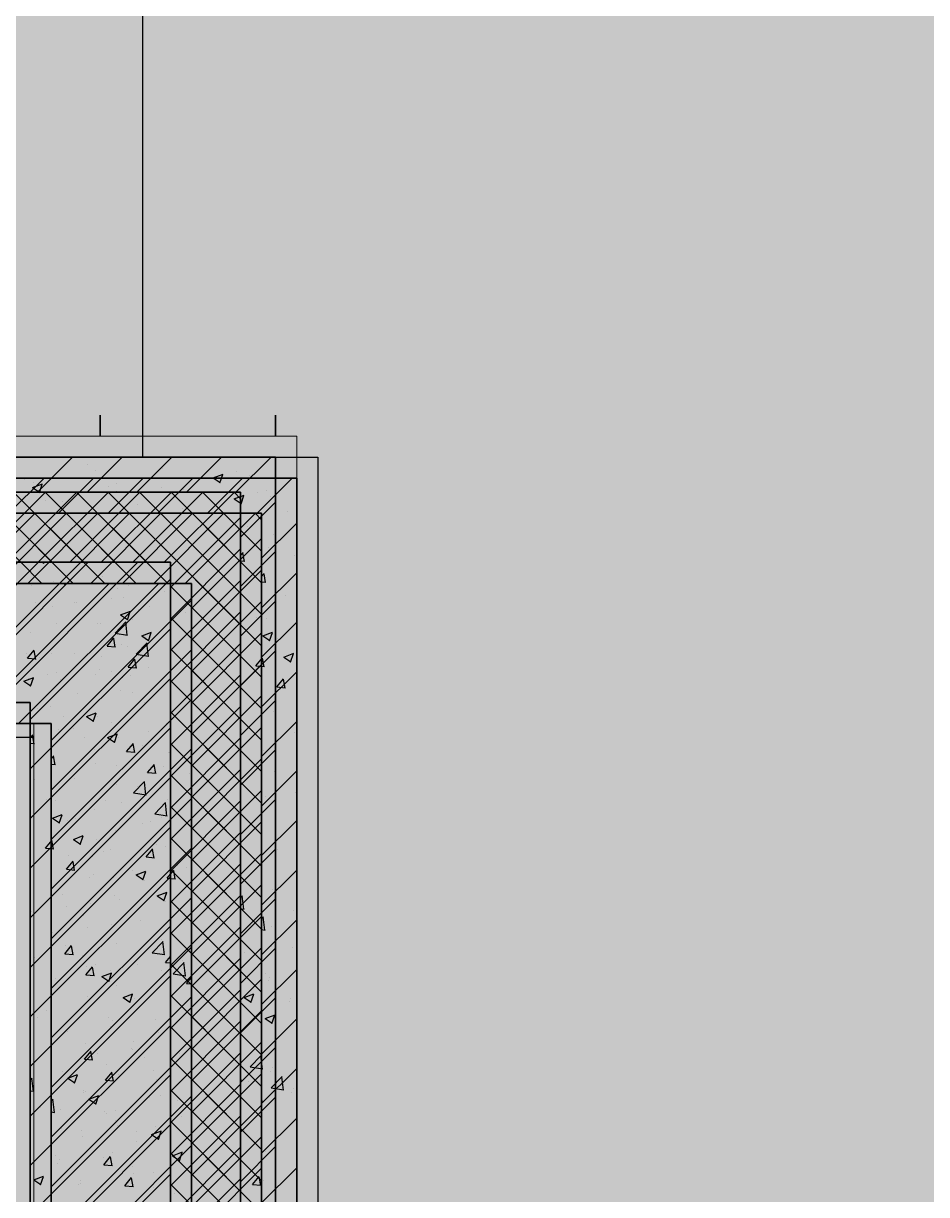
# Model space of a CAD drawing. Header units: inches. Extents: x 143994 to 247866, y 243815 to 272761.
# Drawn here: x 164816 to 166104, y 263074 to 264745 of the extents above; entities that cross this region are included whole.
import ezdxf

# ---------------------------------------------------------------- set-up
doc = ezdxf.new("R2010")
doc.units = ezdxf.units.IN
doc.header["$LTSCALE"] = 1000
doc.header["$MEASUREMENT"] = 0
doc.layers.get('DEFPOINTS').update_dxf_attribs({"color": 62})
for name, color, linetype in [('0-建筑1F', 127, 'Continuous'), ('0-建筑2F', 127, 'Continuous'), ('A-S-face(建筑粉刷线)', 136, 'Continuous'), ('A-Wall-Patn', 255, 'Continuous'), ('PUB_HATCH', 8, 'Continuous')]:
    doc.layers.add(name, color=color, linetype=linetype)
for name, color, linetype, lineweight in [('A-Flr-Door', 8, 'Continuous', 9), ('A-M-Stone', 11, 'Continuous', 15), ('A-Wall', 254, 'Continuous', 35), ('W-保温层', 8, 'Continuous', 13)]:
    doc.layers.add(name, color=color, linetype=linetype, lineweight=lineweight)

# ---------------------------------------------------------------- blocks, each defined once
blk = doc.blocks.new('144')
at = {"layer": 'A-Flr-Door', "color": 127}
blk.add_line((646136.9, -376975.5), (646136.9, -376915.5), dxfattribs=at)
at = {"layer": 'A-M-Stone', "color": 127}
for p, q in [((646166.9, -376030.3), (645386.9, -376030.3)), ((646166.9, -381870.3), (646166.9, -376030.3))]:
    blk.add_line(p, q, dxfattribs=at)
at = {"layer": 'A-Wall', "color": 127}
for p, q in [((645886.9, -376000.3), (645886.9, -376030.3)), ((646136.9, -376000.3), (646136.9, -376030.3)), ((646136.9, -376060.3), (645386.9, -376060.3)), ((646136.9, -381900.3), (646136.9, -376060.3)), ((645386.9, -376110.3), (646086.9, -376110.3)), ((646086.9, -376110.3), (646086.9, -381950.3)), ((645986.9, -376210.3), (645386.9, -376210.3)), ((645986.9, -382050.3), (645986.9, -376210.3)), ((645386.9, -376410.3), (645786.9, -376410.3)), ((645786.9, -376410.3), (645786.9, -382210.3))]:
    blk.add_line(p, q, dxfattribs=at)
at = {"layer": 'PUB_HATCH', "color": 127, "linetype": 'Continuous'}
for p, q in [((645797.4, -376110.3), (645847.4, -376060.3)), ((645868.1, -376110.3), (645918.1, -376060.3)), ((645938.8, -376110.3), (645988.8, -376060.3)), ((645984.1, -376064), (645984.1, -376064)), ((646009.6, -376110.3), (646059.6, -376060.3)), ((646080.3, -376110.3), (646130.3, -376060.3)), ((645868.2, -376071.5), (645868.2, -376071.5)), ((645880.2, -376078.9), (645880.2, -376078.9)), ((645974.9, -376076), (645974.9, -376076)), ((646081.7, -376080.5), (646081.7, -376080.5)), ((645779.2, -376091.8), (645779.2, -376091.8)), ((645803.6, -376093.8), (645803.6, -376093.8)), ((645910.3, -376098.3), (645910.3, -376098.3)), ((646047.9, -376089.8), (646061.9, -376084.4)), ((646047.9, -376089.8), (646057.8, -376096.5)), ((646057.5, -376097), (646061.6, -376084.9)), ((646099.9, -376086.7), (646099.9, -376086.7)), ((645973.6, -376103.4), (645973.6, -376103.4)), ((646017.1, -376102.9), (646017.1, -376102.9)), ((646123.8, -376107.4), (646123.8, -376107.4)), ((646086.9, -376174.3), (646136.9, -376124.3)), ((646097.3, -376159), (646097.3, -376159)), ((646134, -376170.3), (646134, -376170.3)), ((646086.9, -376245), (646136.9, -376195)), ((646086.9, -376200.4), (646090.5, -376196.1)), ((646092.6, -376209.1), (646090.3, -376196.6)), ((645598.8, -376410.3), (645798.8, -376210.3)), ((645669.6, -376410.3), (645869.6, -376210.3)), ((645740.3, -376410.3), (645940.3, -376210.3)), ((645804.7, -376210.3), (645806.5, -376211.5)), ((645806.2, -376212), (645806.7, -376210.3)), ((646086.9, -376208.1), (646092.9, -376208.6)), ((645890.2, -376230.5), (645890.2, -376230.5)), ((646120.5, -376227.9), (646120.5, -376227.9)), ((645786.9, -376434.3), (645986.9, -376234.3)), ((645789.2, -376243.3), (645789.2, -376243.3)), ((645820.6, -376238.3), (645820.6, -376238.3)), ((645910.9, -376247.1), (645910.9, -376247.1)), ((645927.4, -376242.8), (645927.4, -376242.8)), ((645902.6, -376261.3), (645902.6, -376261.3)), ((645978.3, -376251.3), (645978.3, -376251.3)), ((646093.7, -376260.4), (646093.7, -376260.4)), ((645794.3, -376267.1), (645794.3, -376267.1)), ((645852.5, -376267.9), (645852.5, -376267.9)), ((645915.9, -376285.3), (645929.9, -376279.9)), ((645925.6, -376292.5), (645929.6, -376280.4)), ((646086.9, -376315.8), (646136.9, -376265.8)), ((645887.8, -376297.1), (645887.8, -376297.1)), ((645907.9, -376311.2), (645923.5, -376295)), ((645915.9, -376285.3), (645925.8, -376292)), ((645925.4, -376314.4), (645923.2, -376295.4)), ((646109.7, -376288.9), (646109.7, -376288.9)), ((645786.8, -376309.9), (645786.8, -376309.9)), ((645786.9, -376505), (645986.9, -376305)), ((645907.9, -376311.2), (645925.7, -376314)), ((646118.6, -376315.3), (646132.6, -376310)), ((646118.6, -376315.3), (646128.5, -376322)), ((646128.2, -376322.5), (646132.3, -376310.5)), ((645896.6, -376329.7), (645906.2, -376318.2)), ((645896.6, -376329.7), (645908.6, -376330.7)), ((645908.3, -376331.2), (645906, -376318.7)), ((645925.7, -376330.2), (645925.7, -376330.2)), ((645781.7, -376340.5), (645781.7, -376340.5)), ((645799.9, -376346.7), (645799.9, -376346.7)), ((645850, -376340.2), (645850, -376340.2)), ((645888.4, -376345), (645888.4, -376345)), ((646086.9, -376386.5), (646136.9, -376336.5)), ((646108.7, -376358), (646118.3, -376346.5)), ((646120.3, -376359.5), (646118, -376347)), ((645885.4, -376363.6), (645885.4, -376363.6)), ((646108.7, -376358), (646120.6, -376359)), ((645784.4, -376376.4), (645784.4, -376376.4)), ((645786.9, -376575.8), (645986.9, -376375.8)), ((645823.8, -376367.4), (645823.8, -376367.4)), ((645902.7, -376366.4), (645902.7, -376366.4)), ((645930.6, -376371.9), (645930.6, -376371.9)), ((645786, -376386.4), (645786, -376386.4)), ((645873.1, -376409.1), (645873.1, -376409.1)), ((645950.6, -376410.3), (645950.6, -376410.3)), ((645986.8, -376415.2), (645986.8, -376415.2)), ((646086.9, -376457.2), (646136.9, -376407.2)), ((645797.3, -376419), (645797.3, -376419)), ((645834, -376430.3), (645834, -376430.3)), ((645867.2, -376430.3), (645881.2, -376424.9)), ((645867.2, -376430.3), (645877.2, -376437)), ((645876.9, -376437.5), (645880.9, -376425.4)), ((645882.9, -376430.2), (645882.9, -376430.2)), ((646133.4, -376423.6), (646133.4, -376423.6)), ((645786.9, -376646.5), (645986.9, -376446.5)), ((645848.7, -376446.7), (645848.7, -376446.7)), ((646088.9, -376448), (646088.9, -376448)), ((645786.9, -376460.4), (645790.5, -376456.1)), ((645792.6, -376469.1), (645790.3, -376456.6)), ((645955.4, -376451.2), (645955.4, -376451.2)), ((645786.9, -376468.1), (645792.9, -376468.6)), ((645924.4, -376480.1), (645934, -376468.6)), ((645924.4, -376480.1), (645936.3, -376481.1)), ((645936, -376481.7), (645933.7, -376469.1)), ((645946.8, -376471.3), (645946.8, -376471.3)), ((645984.4, -376481.8), (645984.4, -376481.8)), ((646086.9, -376527.9), (646136.9, -376477.9)), ((645820.5, -376487.9), (645820.5, -376487.9)), ((645880.5, -376496.8), (645880.5, -376496.8)), ((645910.3, -376500.3), (645910.3, -376500.3)), ((645986.6, -376510.8), (645986.9, -376510.7)), ((645986.6, -376510.8), (645986.9, -376511)), ((646093.1, -376513.6), (646093.1, -376513.6)), ((646136.4, -376508.4), (646136.9, -376507.8)), ((646136.4, -376508.4), (646136.9, -376508.5)), ((645786.9, -376717.2), (645986.9, -376517.2)), ((645793.7, -376520.4), (645793.7, -376520.4)), ((645934.4, -376539.2), (645950, -376522.9)), ((645951.9, -376542.3), (645949.7, -376523.3)), ((645809.7, -376548.9), (645809.7, -376548.9)), ((645934.4, -376539.2), (645952.2, -376541.9)), ((645944.2, -376543.6), (645944.2, -376543.6)), ((645982, -376548.4), (645982, -376548.4)), ((646086.9, -376598.6), (646136.9, -376548.6)), ((645878.1, -376563.4), (645878.1, -376563.4)), ((645894.2, -376550.2), (645894.2, -376550.2)), ((645916.5, -376553.4), (645916.5, -376553.4)), ((645818.6, -376575.3), (645832.6, -376570)), ((645818.6, -376575.3), (645828.5, -376582)), ((645828.2, -376582.5), (645832.3, -376570.5)), ((645851.9, -376575.7), (645851.9, -376575.7)), ((645958.6, -376580.3), (645958.6, -376580.3)), ((645786.9, -376787.9), (645986.9, -376587.9)), ((646097.9, -376598.9), (646097.9, -376598.9)), ((646109.5, -376589.2), (646109.5, -376589.2)), ((645808.7, -376618), (645818.3, -376606.5)), ((645820.3, -376619.5), (645818, -376607)), ((645967.4, -376612.5), (645967.4, -376612.5)), ((645979.5, -376615), (645979.5, -376615)), ((645808.7, -376618), (645820.6, -376619)), ((645841.6, -376629.1), (645841.6, -376629.1)), ((645875.6, -376630), (645875.6, -376630)), ((645891.6, -376622.5), (645891.6, -376622.5)), ((645902.1, -376619.7), (645902.1, -376619.7)), ((645952.1, -376630.5), (645961.7, -376619.1)), ((645952.1, -376630.5), (645964.1, -376631.6)), ((645963.8, -376632.1), (645961.5, -376619.6)), ((646086.9, -376669.3), (646136.9, -376619.3)), ((645786.9, -376858.6), (645986.9, -376658.6)), ((645876.7, -376655), (645876.7, -376655)), ((645938, -376655.9), (645952, -376650.5)), ((645938, -376655.9), (645947.9, -376662.6)), ((645947.6, -376663.1), (645951.7, -376651)), ((645950, -376663.6), (645950, -376663.6)), ((645983.4, -376659.6), (645983.4, -376659.6)), ((645977.1, -376681.5), (645977.1, -376681.5)), ((646132.8, -376676.9), (646132.8, -376676.9)), ((645833.4, -376683.6), (645833.4, -376683.6)), ((645873.2, -376696.5), (645873.2, -376696.5)), ((645914.8, -376691.4), (645914.8, -376691.4)), ((646086.9, -376688.5), (646089.6, -376685.7)), ((646086.9, -376740), (646136.9, -376690)), ((646091.5, -376705), (646089.3, -376686)), ((645788.9, -376708), (645788.9, -376708)), ((645839, -376701.4), (645839, -376701.4)), ((646086.9, -376703.9), (646091.8, -376704.7)), ((645786.9, -376929.3), (645986.9, -376729.3)), ((646101.2, -376728), (646101.2, -376728)), ((646130.6, -376730.3), (646130.6, -376730.3)), ((645974.7, -376748.1), (645974.7, -376748.1)), ((645836.4, -376768.4), (645846, -376756.9)), ((645837.7, -376757.2), (645837.7, -376757.2)), ((645848.1, -376770), (645845.8, -376757.4)), ((645870.8, -376763.1), (645870.8, -376763.1)), ((645909.8, -376753.6), (645909.8, -376753.6)), ((645944.5, -376761.8), (645944.5, -376761.8)), ((645961, -376767.1), (645976.5, -376750.8)), ((645978.4, -376770.2), (645976.2, -376751.2)), ((646086.9, -376810.7), (646136.9, -376760.7)), ((645793.1, -376773.6), (645793.1, -376773.6)), ((645836.4, -376768.4), (645848.4, -376769.5)), ((645862.1, -376770.3), (645862.1, -376770.3)), ((645961, -376767.1), (645978.7, -376769.8)), ((645979.9, -376781), (645986.9, -376772.6)), ((645979.9, -376781), (645986.9, -376781.6)), ((646092.5, -376766.9), (646092.5, -376766.9)), ((645879.9, -376784.1), (645879.9, -376784.1)), ((645889.3, -376800.9), (645903.3, -376795.5)), ((645898.9, -376808.1), (645903, -376796)), ((645986.7, -376788.6), (645986.7, -376788.6)), ((645786.9, -377000), (645986.9, -376800)), ((645889.3, -376800.9), (645899.2, -376807.6)), ((645972.2, -376814.7), (645972.2, -376814.7)), ((646126, -376807.3), (646126, -376807.3)), ((646128.1, -376802.6), (646128.1, -376802.6)), ((645868.4, -376829.7), (645868.4, -376829.7)), ((645935.8, -376832.5), (645935.8, -376832.5)), ((645985.9, -376825.9), (645985.9, -376825.9)), ((646086.9, -376881.4), (646136.9, -376831.4)), ((646092, -376830.9), (646106, -376825.6)), ((646092, -376830.9), (646101.9, -376837.7)), ((646101.6, -376838.2), (646105.7, -376826.1)), ((645809.5, -376849.2), (645809.5, -376849.2)), ((645797.9, -376858.9), (645797.9, -376858.9)), ((645904.7, -376863.4), (645904.7, -376863.4)), ((645786.9, -377070.7), (645986.9, -376870.7)), ((645901.5, -376872.9), (645901.5, -376872.9)), ((645969.8, -376881.3), (645969.8, -376881.3)), ((645865.9, -376896.3), (645865.9, -376896.3)), ((645864.2, -376918.9), (645873.8, -376907.4)), ((645875.8, -376920.4), (645873.5, -376907.9)), ((645883.2, -376911.4), (645883.2, -376911.4)), ((645933.3, -376904.8), (645933.3, -376904.8)), ((646086.9, -376952.2), (646136.9, -376902.2)), ((646087, -376909.5), (646087, -376909.5)), ((646100.5, -376929.8), (646116.1, -376913.6)), ((646118, -376933), (646115.8, -376914)), ((645864.2, -376918.9), (645876.1, -376919.9)), ((645949.4, -376916.8), (645949.4, -376916.8)), ((646100.5, -376929.8), (646118.3, -376932.6)), ((646132.2, -376930.1), (646132.2, -376930.1)), ((645786.9, -377141.4), (645986.9, -376941.4)), ((645786.9, -376948.5), (645789.6, -376945.7)), ((645791.5, -376965), (645789.3, -376946)), ((645832.8, -376936.9), (645832.8, -376936.9)), ((645840.6, -376945.9), (645854.6, -376940.5)), ((645840.6, -376945.9), (645850.6, -376952.6)), ((645850.3, -376953.1), (645854.3, -376941)), ((645967.4, -376947.9), (645967.4, -376947.9)), ((646087.9, -376948.7), (646086.9, -376943.6)), ((646086.9, -376948.1), (646088.2, -376948.2)), ((646129.2, -376936.3), (646129.2, -376936.3)), ((645786.9, -376963.9), (645791.8, -376964.7)), ((645863.5, -376962.9), (645863.5, -376962.9)), ((645865.8, -376965.6), (645865.8, -376965.6)), ((646098.6, -376950.4), (646098.6, -376950.4)), ((645956.4, -376973.7), (645956.4, -376973.7)), ((645972.5, -376970.1), (645972.5, -376970.1)), ((646086.9, -377022.9), (646136.9, -376972.9)), ((645801.2, -376988), (645801.2, -376988)), ((645830.6, -376990.3), (645830.6, -376990.3)), ((645880.7, -376983.7), (645880.7, -376983.7)), ((645907.9, -376992.5), (645907.9, -376992.5)), ((645786.9, -377212.2), (645986.9, -377012.2)), ((645909.2, -377006.8), (645909.2, -377006.8)), ((645964.9, -377014.4), (645964.9, -377014.4)), ((645792.5, -377026.9), (645792.5, -377026.9)), ((645861.1, -377029.4), (645861.1, -377029.4)), ((645960, -377026.4), (645974, -377021.1)), ((645960, -377026.4), (645970, -377033.1)), ((645969.7, -377033.6), (645973.7, -377021.6)), ((646091.9, -377020.1), (646091.9, -377020.1)), ((646086.9, -377093.6), (646136.9, -377043.6)), ((645828.1, -377062.6), (645828.1, -377062.6)), ((645891.9, -377069.3), (645901.5, -377057.8)), ((645903.6, -377070.9), (645901.3, -377058.3)), ((645903.8, -377052.6), (645903.8, -377052.6)), ((645786.9, -377282.9), (645986.9, -377082.9)), ((645826, -377067.3), (645826, -377067.3)), ((645891.9, -377069.3), (645903.9, -377070.4)), ((645932.7, -377071.8), (645932.7, -377071.8)), ((645962.5, -377081), (645962.5, -377081)), ((645792, -377090.9), (645806, -377085.6)), ((645792, -377090.9), (645801.9, -377097.7)), ((645801.6, -377098.2), (645805.7, -377086.1)), ((645858.6, -377096), (645858.6, -377096)), ((646103.9, -377097.6), (646113.6, -377086.1)), ((646103.9, -377097.6), (646115.9, -377098.7)), ((646115.6, -377099.2), (646113.3, -377086.6)), ((646119.7, -377091.5), (646119.7, -377091.5))]:
    blk.add_line(p, q, dxfattribs=at)
at = {"layer": 'W-保温层', "color": 127, "linetype": 'Continuous'}
for p, q in [((645708.7, -376210.3), (645808.7, -376110.3)), ((645818.4, -376210.3), (645718.4, -376110.3)), ((645753.6, -376210.3), (645853.6, -376110.3)), ((645863.3, -376210.3), (645763.3, -376110.3)), ((645798.5, -376210.3), (645898.5, -376110.3)), ((645908.2, -376210.3), (645808.2, -376110.3)), ((645843.4, -376210.3), (645943.4, -376110.3)), ((645953.1, -376210.3), (645853.1, -376110.3)), ((645888.3, -376210.3), (645988.3, -376110.3)), ((646086.9, -376299.2), (645898, -376110.3)), ((645933.2, -376210.3), (646033.2, -376110.3)), ((646086.9, -376254.3), (645942.9, -376110.3)), ((645978.1, -376210.3), (646078.1, -376110.3)), ((646086.9, -376209.4), (645987.8, -376110.3)), ((646086.9, -376164.5), (646032.7, -376110.3)), ((646086.9, -376119.6), (646077.6, -376110.3)), ((645986.9, -376246.4), (646086.9, -376146.4)), ((645986.9, -376291.3), (646086.9, -376191.3)), ((645986.9, -376336.2), (646086.9, -376236.2)), ((646086.9, -376344.1), (645986.9, -376244.1)), ((645986.9, -376381.1), (646086.9, -376281.1)), ((646086.9, -376389), (645986.9, -376289)), ((645986.9, -376426), (646086.9, -376326)), ((646086.9, -376433.9), (645986.9, -376333.9)), ((645986.9, -376470.9), (646086.9, -376370.9)), ((646086.9, -376478.8), (645986.9, -376378.8)), ((645986.9, -376515.8), (646086.9, -376415.8)), ((646086.9, -376523.7), (645986.9, -376423.7)), ((645986.9, -376560.7), (646086.9, -376460.7)), ((646086.9, -376568.6), (645986.9, -376468.6)), ((645986.9, -376605.6), (646086.9, -376505.6)), ((646086.9, -376613.5), (645986.9, -376513.5)), ((645986.9, -376650.5), (646086.9, -376550.5)), ((646086.9, -376658.4), (645986.9, -376558.4)), ((645986.9, -376695.4), (646086.9, -376595.4)), ((646086.9, -376703.3), (645986.9, -376603.3)), ((645986.9, -376740.3), (646086.9, -376640.3)), ((646086.9, -376748.2), (645986.9, -376648.2)), ((645986.9, -376785.2), (646086.9, -376685.2)), ((646086.9, -376793.1), (645986.9, -376693.1)), ((645986.9, -376830.1), (646086.9, -376730.1)), ((646086.9, -376838), (645986.9, -376738)), ((645986.9, -376875), (646086.9, -376775)), ((646086.9, -376882.9), (645986.9, -376782.9)), ((645986.9, -376919.9), (646086.9, -376819.9)), ((646086.9, -376927.8), (645986.9, -376827.8)), ((645986.9, -376964.8), (646086.9, -376864.8)), ((646086.9, -376972.7), (645986.9, -376872.7)), ((645986.9, -377009.7), (646086.9, -376909.7)), ((646086.9, -377017.6), (645986.9, -376917.6)), ((645986.9, -377054.6), (646086.9, -376954.6)), ((646086.9, -377062.5), (645986.9, -376962.5)), ((645986.9, -377099.5), (646086.9, -376999.5)), ((646086.9, -377107.4), (645986.9, -377007.4)), ((645986.9, -377144.4), (646086.9, -377044.4)), ((646086.9, -377152.3), (645986.9, -377052.3)), ((645986.9, -377189.3), (646086.9, -377089.3)), ((646086.9, -377197.2), (645986.9, -377097.2))]:
    blk.add_line(p, q, dxfattribs=at)
blk = doc.blocks.new('1442323')
at = {"layer": 'A-M-Stone', "color": 127}
for p, q in [((688216.9, -376119.3), (687436.9, -376119.3)), ((688216.9, -383909.3), (688216.9, -376119.3))]:
    blk.add_line(p, q, dxfattribs=at)
at = {"layer": 'A-S-face(建筑粉刷线)', "color": 127}
blk.add_line((687811.9, -376519.3), (687436.9, -376519.3), dxfattribs=at)
at = {"layer": 'A-Wall', "color": 127}
for p, q in [((688186.9, -376149.3), (687436.9, -376149.3)), ((688186.9, -383939.3), (688186.9, -376149.3)), ((687436.9, -376199.3), (688136.9, -376199.3)), ((688136.9, -376199.3), (688136.9, -383989.3)), ((688036.9, -376299.3), (687436.9, -376299.3)), ((688036.9, -384089.3), (688036.9, -376299.3)), ((687436.9, -376499.3), (687836.9, -376499.3)), ((687836.9, -376499.3), (687836.9, -384249.3))]:
    blk.add_line(p, q, dxfattribs=at)
at = {"layer": 'PUB_HATCH', "color": 127, "linetype": 'Continuous'}
for p, q in [((687776.7, -376199.3), (687826.7, -376149.3)), ((687810.4, -376162.8), (687824.4, -376157.4)), ((687810.4, -376162.8), (687820.4, -376169.5)), ((687811.4, -376156), (687811.4, -376156)), ((687820.1, -376170), (687824.1, -376157.9)), ((687847.4, -376199.3), (687897.4, -376149.3)), ((687918.1, -376199.3), (687968.1, -376149.3)), ((687918.2, -376160.5), (687918.2, -376160.5)), ((687988.8, -376199.3), (688038.8, -376149.3)), ((688024.9, -376165), (688024.9, -376165)), ((688034.1, -376153), (688034.1, -376153)), ((688059.6, -376199.3), (688109.6, -376149.3)), ((688130.3, -376199.3), (688180.3, -376149.3)), ((687829.2, -376180.8), (687829.2, -376180.8)), ((687930.2, -376168), (687930.2, -376168)), ((688097.9, -376178.8), (688111.9, -376173.4)), ((688097.9, -376178.8), (688107.8, -376185.5)), ((688107.5, -376186), (688111.6, -376173.9)), ((688131.7, -376169.5), (688131.7, -376169.5)), ((688149.9, -376175.8), (688149.9, -376175.8)), ((687853.6, -376182.9), (687853.6, -376182.9)), ((687960.3, -376187.4), (687960.3, -376187.4)), ((688023.6, -376192.4), (688023.6, -376192.4)), ((688067.1, -376191.9), (688067.1, -376191.9)), ((688173.8, -376196.4), (688173.8, -376196.4)), ((688136.9, -376263.4), (688186.9, -376213.4)), ((688147.3, -376248.1), (688147.3, -376248.1)), ((688184, -376259.4), (688184, -376259.4)), ((688136.9, -376334.1), (688186.9, -376284.1)), ((688136.9, -376289.4), (688140.5, -376285.1)), ((688136.9, -376297.1), (688142.9, -376297.6)), ((688142.6, -376298.1), (688140.3, -376285.6)), ((687648.8, -376499.3), (687848.8, -376299.3)), ((687719.6, -376499.3), (687919.6, -376299.3)), ((687790.3, -376499.3), (687990.3, -376299.3)), ((687854.7, -376299.3), (687856.5, -376300.5)), ((687856.2, -376301), (687856.7, -376299.3)), ((687836.9, -376523.4), (688036.9, -376323.4)), ((687870.6, -376327.3), (687870.6, -376327.3)), ((687940.2, -376319.5), (687940.2, -376319.5)), ((687977.4, -376331.8), (687977.4, -376331.8)), ((688170.5, -376317), (688170.5, -376317)), ((687839.2, -376332.3), (687839.2, -376332.3)), ((687960.9, -376336.1), (687960.9, -376336.1)), ((688028.3, -376340.3), (688028.3, -376340.3)), ((687844.3, -376356.1), (687844.3, -376356.1)), ((687902.5, -376356.9), (687902.5, -376356.9)), ((687952.6, -376350.3), (687952.6, -376350.3)), ((688136.9, -376404.8), (688186.9, -376354.8)), ((688143.7, -376349.4), (688143.7, -376349.4)), ((687965.9, -376374.3), (687979.9, -376368.9)), ((687965.9, -376374.3), (687975.8, -376381)), ((687975.6, -376381.5), (687979.6, -376369.4)), ((688159.7, -376377.9), (688159.7, -376377.9)), ((687803.1, -376406.1), (687812.8, -376394.7)), ((687814.8, -376407.7), (687812.5, -376395.2)), ((687836.8, -376398.9), (687836.8, -376398.9)), ((687836.9, -376594.1), (688036.9, -376394.1)), ((687937.8, -376386.1), (687937.8, -376386.1)), ((687957.9, -376400.3), (687973.5, -376384)), ((687975.4, -376403.4), (687973.2, -376384.4)), ((687803.1, -376406.1), (687815.1, -376407.2)), ((687946.6, -376418.7), (687956.2, -376407.2)), ((687958.3, -376420.2), (687956, -376407.7)), ((687957.9, -376400.3), (687975.7, -376403)), ((688168.6, -376404.4), (688182.6, -376399)), ((688168.6, -376404.4), (688178.5, -376411.1)), ((688178.2, -376411.6), (688182.3, -376399.5)), ((687831.7, -376429.5), (687831.7, -376429.5)), ((687900, -376429.2), (687900, -376429.2)), ((687946.6, -376418.7), (687958.6, -376419.7)), ((687975.7, -376419.2), (687975.7, -376419.2)), ((688136.9, -376475.5), (688186.9, -376425.5)), ((687797.9, -376438.8), (687811.9, -376433.4)), ((687797.9, -376438.8), (687807.8, -376445.5)), ((687807.5, -376446), (687811.6, -376433.9)), ((687849.9, -376435.8), (687849.9, -376435.8)), ((687938.4, -376434), (687938.4, -376434)), ((688158.7, -376447), (688168.3, -376435.5)), ((688158.7, -376447), (688170.6, -376448.1)), ((688170.3, -376448.6), (688168, -376436)), ((687834.4, -376465.5), (687834.4, -376465.5)), ((687836.9, -376664.8), (688036.9, -376464.8)), ((687873.8, -376456.4), (687873.8, -376456.4)), ((687935.4, -376452.7), (687935.4, -376452.7)), ((687952.7, -376455.4), (687952.7, -376455.4)), ((687980.6, -376460.9), (687980.6, -376460.9)), ((687836, -376475.5), (687836, -376475.5)), ((687923.1, -376498.1), (687923.1, -376498.1)), ((688136.9, -376546.2), (688186.9, -376496.2)), ((687847.3, -376508.1), (687847.3, -376508.1)), ((687917.2, -376519.3), (687931.2, -376514)), ((687926.9, -376526.5), (687930.9, -376514.5)), ((688000.6, -376499.3), (688000.6, -376499.3)), ((688036.8, -376504.3), (688036.8, -376504.3)), ((688183.4, -376512.6), (688183.4, -376512.6)), ((687884, -376519.4), (687884, -376519.4)), ((687917.2, -376519.3), (687927.2, -376526)), ((687932.9, -376519.3), (687932.9, -376519.3)), ((687836.9, -376735.5), (688036.9, -376535.5)), ((687836.9, -376549.4), (687840.5, -376545.1)), ((687842.6, -376558.1), (687840.3, -376545.6)), ((687898.7, -376535.7), (687898.7, -376535.7)), ((688005.4, -376540.2), (688005.4, -376540.2)), ((688138.9, -376537), (688138.9, -376537)), ((687836.9, -376557.1), (687842.9, -376557.6)), ((687974.4, -376569.1), (687984, -376557.6)), ((687986, -376570.7), (687983.7, -376558.1)), ((687996.8, -376560.3), (687996.8, -376560.3)), ((687870.5, -376577), (687870.5, -376577)), ((687974.4, -376569.1), (687986.3, -376570.2)), ((688034.4, -376570.8), (688034.4, -376570.8)), ((688136.9, -376616.9), (688186.9, -376566.9)), ((687930.5, -376585.8), (687930.5, -376585.8)), ((687960.3, -376589.4), (687960.3, -376589.4)), ((688186.4, -376597.5), (688186.9, -376596.8)), ((688186.4, -376597.5), (688186.9, -376597.5)), ((687836.9, -376806.2), (688036.9, -376606.2)), ((687843.7, -376609.4), (687843.7, -376609.4)), ((687984.4, -376628.2), (688000, -376611.9)), ((688001.9, -376631.3), (687999.7, -376612.3)), ((688036.6, -376599.9), (688036.9, -376599.7)), ((688036.6, -376599.9), (688036.9, -376600.1)), ((688143.1, -376602.6), (688143.1, -376602.6)), ((687984.4, -376628.2), (688002.2, -376630.9)), ((687994.2, -376632.6), (687994.2, -376632.6)), ((687859.7, -376637.9), (687859.7, -376637.9)), ((687944.2, -376639.2), (687944.2, -376639.2)), ((687966.5, -376642.4), (687966.5, -376642.4)), ((688032, -376637.4), (688032, -376637.4)), ((688136.9, -376687.6), (688186.9, -376637.6)), ((687868.6, -376664.4), (687882.6, -376659)), ((687868.6, -376664.4), (687878.5, -376671.1)), ((687878.2, -376671.6), (687882.3, -376659.5)), ((687901.9, -376664.8), (687901.9, -376664.8)), ((687928.1, -376652.4), (687928.1, -376652.4)), ((687836.9, -376876.9), (688036.9, -376676.9)), ((688008.6, -376669.3), (688008.6, -376669.3)), ((688159.5, -376678.2), (688159.5, -376678.2)), ((687858.7, -376707), (687868.3, -376695.5)), ((687870.3, -376708.6), (687868, -376696)), ((688147.9, -376687.9), (688147.9, -376687.9)), ((687858.7, -376707), (687870.6, -376708.1)), ((687941.6, -376711.5), (687941.6, -376711.5)), ((687952.1, -376708.7), (687952.1, -376708.7)), ((688002.1, -376719.6), (688011.7, -376708.1)), ((688013.8, -376721.1), (688011.5, -376708.6)), ((688017.4, -376701.5), (688017.4, -376701.5)), ((688029.5, -376704), (688029.5, -376704)), ((688136.9, -376758.3), (688186.9, -376708.3)), ((687891.6, -376718.1), (687891.6, -376718.1)), ((687925.6, -376719), (687925.6, -376719)), ((688002.1, -376719.6), (688014.1, -376720.6)), ((687836.9, -376947.6), (688036.9, -376747.6)), ((687926.7, -376744.1), (687926.7, -376744.1)), ((687988, -376744.9), (688002, -376739.5)), ((687988, -376744.9), (687997.9, -376751.6)), ((687997.6, -376752.1), (688001.7, -376740)), ((688033.4, -376748.6), (688033.4, -376748.6)), ((688000, -376752.6), (688000, -376752.6)), ((688182.8, -376765.9), (688182.8, -376765.9)), ((687883.4, -376772.6), (687883.4, -376772.6)), ((687964.8, -376780.4), (687964.8, -376780.4)), ((688027.1, -376770.6), (688027.1, -376770.6)), ((688136.9, -376777.5), (688139.6, -376774.7)), ((688136.9, -376829.1), (688186.9, -376779.1)), ((688141.5, -376794.1), (688139.3, -376775.1)), ((687838.9, -376797), (687838.9, -376797)), ((687889, -376790.4), (687889, -376790.4)), ((687923.2, -376785.6), (687923.2, -376785.6)), ((688136.9, -376792.9), (688141.8, -376793.7)), ((687836.9, -377018.3), (688036.9, -376818.3)), ((688151.2, -376817), (688151.2, -376817)), ((688180.6, -376819.3), (688180.6, -376819.3)), ((687886.4, -376857.5), (687896, -376846)), ((687887.7, -376846.3), (687887.7, -376846.3)), ((687898.1, -376859), (687895.8, -376846.5)), ((687959.8, -376842.6), (687959.8, -376842.6)), ((688011, -376856.1), (688026.5, -376839.9)), ((688024.7, -376837.2), (688024.7, -376837.2)), ((688028.4, -376859.2), (688026.2, -376840.2)), ((688136.9, -376899.8), (688186.9, -376849.8)), ((687843.1, -376862.6), (687843.1, -376862.6)), ((687886.4, -376857.5), (687898.4, -376858.5)), ((687912.1, -376859.3), (687912.1, -376859.3)), ((687920.8, -376852.1), (687920.8, -376852.1)), ((687994.5, -376850.8), (687994.5, -376850.8)), ((688011, -376856.1), (688028.7, -376858.9)), ((688029.9, -376870), (688036.9, -376861.6)), ((688142.5, -376855.9), (688142.5, -376855.9)), ((687929.9, -376873.1), (687929.9, -376873.1)), ((688029.9, -376870), (688036.9, -376870.6)), ((688036.7, -376877.7), (688036.7, -376877.7)), ((687836.9, -377089.1), (688036.9, -376889.1)), ((687939.3, -376889.9), (687953.3, -376884.5)), ((687939.3, -376889.9), (687949.2, -376896.6)), ((687948.9, -376897.1), (687953, -376885)), ((688176, -376896.3), (688176, -376896.3)), ((688178.1, -376891.6), (688178.1, -376891.6)), ((688022.2, -376903.7), (688022.2, -376903.7)), ((688035.9, -376915), (688035.9, -376915)), ((688142, -376920), (688156, -376914.6)), ((688151.6, -376927.2), (688155.7, -376915.1)), ((687918.4, -376918.7), (687918.4, -376918.7)), ((687985.8, -376921.6), (687985.8, -376921.6)), ((688136.9, -376970.5), (688186.9, -376920.5)), ((688142, -376920), (688151.9, -376926.7)), ((687847.9, -376947.9), (687847.9, -376947.9)), ((687859.5, -376938.2), (687859.5, -376938.2)), ((687836.9, -377159.8), (688036.9, -376959.8)), ((687951.5, -376962), (687951.5, -376962)), ((687954.7, -376952.5), (687954.7, -376952.5)), ((688019.8, -376970.3), (688019.8, -376970.3)), ((687914.2, -377007.9), (687923.8, -376996.4)), ((687915.9, -376985.3), (687915.9, -376985.3)), ((687925.8, -377009.4), (687923.5, -376996.9)), ((687983.3, -376993.9), (687983.3, -376993.9)), ((688136.9, -377041.2), (688186.9, -376991.2)), ((688137, -376998.5), (688137, -376998.5)), ((687914.2, -377007.9), (687926.1, -377008.9)), ((687933.2, -377000.4), (687933.2, -377000.4)), ((687999.4, -377005.9), (687999.4, -377005.9)), ((688150.5, -377018.9), (688166.1, -377002.6)), ((688168, -377022), (688165.8, -377003)), ((687836.9, -377230.5), (688036.9, -377030.5)), ((687882.8, -377025.9), (687882.8, -377025.9)), ((687890.6, -377034.9), (687904.6, -377029.6)), ((687900.3, -377042.2), (687904.3, -377030.1)), ((688137.9, -377037.8), (688136.9, -377032.7)), ((688150.5, -377018.9), (688168.3, -377021.6)), ((688179.2, -377025.4), (688179.2, -377025.4)), ((688182.2, -377019.1), (688182.2, -377019.1)), ((687836.9, -377037.5), (687839.6, -377034.7)), ((687841.5, -377054.1), (687839.3, -377035.1)), ((687890.6, -377034.9), (687900.6, -377041.7)), ((688017.4, -377036.9), (688017.4, -377036.9)), ((688136.9, -377037.2), (688138.2, -377037.3)), ((688148.6, -377039.4), (688148.6, -377039.4)), ((687836.9, -377052.9), (687841.8, -377053.7)), ((687913.5, -377051.9), (687913.5, -377051.9)), ((687915.8, -377054.7), (687915.8, -377054.7)), ((688006.4, -377062.8), (688006.4, -377062.8)), ((688022.5, -377059.2), (688022.5, -377059.2)), ((688136.9, -377111.9), (688186.9, -377061.9)), ((687851.2, -377077), (687851.2, -377077)), ((687880.6, -377079.3), (687880.6, -377079.3)), ((687930.7, -377072.7), (687930.7, -377072.7)), ((687957.9, -377081.5), (687957.9, -377081.5)), ((687959.2, -377095.9), (687959.2, -377095.9)), ((687836.9, -377301.2), (688036.9, -377101.2)), ((687842.5, -377115.9), (687842.5, -377115.9)), ((688010, -377115.5), (688024, -377110.1)), ((688010, -377115.5), (688020, -377122.2)), ((688014.9, -377103.5), (688014.9, -377103.5)), ((688019.7, -377122.7), (688023.7, -377110.6)), ((688141.9, -377109.2), (688141.9, -377109.2)), ((687911.1, -377118.5), (687911.1, -377118.5)), ((688136.9, -377182.6), (688186.9, -377132.6)), ((687941.9, -377158.3), (687951.5, -377146.8)), ((687953.6, -377159.9), (687951.3, -377147.3)), ((687953.8, -377141.6), (687953.8, -377141.6)), ((687876, -377156.3), (687876, -377156.3)), ((687878.1, -377151.6), (687878.1, -377151.6)), ((687941.9, -377158.3), (687953.9, -377159.4)), ((687982.7, -377160.8), (687982.7, -377160.8)), ((688012.5, -377170), (688012.5, -377170))]:
    blk.add_line(p, q, dxfattribs=at)
at = {"layer": 'W-保温层', "color": 127, "linetype": 'Continuous'}
for p, q in [((687713.8, -376299.3), (687813.8, -376199.3)), ((687823.5, -376299.3), (687723.5, -376199.3)), ((687758.7, -376299.3), (687858.7, -376199.3)), ((687868.4, -376299.3), (687768.4, -376199.3)), ((687803.6, -376299.3), (687903.6, -376199.3)), ((687913.3, -376299.3), (687813.3, -376199.3)), ((687848.5, -376299.3), (687948.5, -376199.3)), ((687958.2, -376299.3), (687858.2, -376199.3)), ((687893.4, -376299.3), (687993.4, -376199.3)), ((688003.1, -376299.3), (687903.1, -376199.3)), ((687938.3, -376299.3), (688038.3, -376199.3)), ((688136.9, -376388.2), (687948, -376199.3)), ((687983.2, -376299.3), (688083.2, -376199.3)), ((688136.9, -376343.3), (687992.9, -376199.3)), ((688028.1, -376299.3), (688128.1, -376199.3)), ((688136.9, -376298.4), (688037.8, -376199.3)), ((688136.9, -376253.5), (688082.7, -376199.3)), ((688136.9, -376208.6), (688127.6, -376199.3)), ((688036.9, -376335.4), (688136.9, -376235.4)), ((688036.9, -376380.3), (688136.9, -376280.3)), ((688036.9, -376425.2), (688136.9, -376325.2)), ((688136.9, -376433.1), (688036.9, -376333.1)), ((688036.9, -376470.1), (688136.9, -376370.1)), ((688136.9, -376478), (688036.9, -376378)), ((688036.9, -376515), (688136.9, -376415)), ((688136.9, -376522.9), (688036.9, -376422.9)), ((688036.9, -376559.9), (688136.9, -376459.9)), ((688136.9, -376567.8), (688036.9, -376467.8)), ((688036.9, -376604.8), (688136.9, -376504.8)), ((688136.9, -376612.7), (688036.9, -376512.7)), ((688036.9, -376649.7), (688136.9, -376549.7)), ((688136.9, -376657.6), (688036.9, -376557.6)), ((688036.9, -376694.6), (688136.9, -376594.6)), ((688136.9, -376702.5), (688036.9, -376602.5)), ((688036.9, -376739.5), (688136.9, -376639.5)), ((688136.9, -376747.4), (688036.9, -376647.4)), ((688036.9, -376784.4), (688136.9, -376684.4)), ((688136.9, -376792.3), (688036.9, -376692.3)), ((688036.9, -376829.3), (688136.9, -376729.3)), ((688136.9, -376837.2), (688036.9, -376737.2)), ((688036.9, -376874.2), (688136.9, -376774.2)), ((688136.9, -376882.1), (688036.9, -376782.1)), ((688036.9, -376919.1), (688136.9, -376819.1)), ((688136.9, -376927), (688036.9, -376827)), ((688036.9, -376964), (688136.9, -376864)), ((688136.9, -376971.9), (688036.9, -376871.9)), ((688036.9, -377008.9), (688136.9, -376908.9)), ((688136.9, -377016.8), (688036.9, -376916.8)), ((688036.9, -377053.8), (688136.9, -376953.8)), ((688136.9, -377061.7), (688036.9, -376961.7)), ((688036.9, -377098.7), (688136.9, -376998.7)), ((688136.9, -377106.6), (688036.9, -377006.6)), ((688036.9, -377143.6), (688136.9, -377043.6)), ((688136.9, -377151.5), (688036.9, -377051.5)), ((688036.9, -377188.5), (688136.9, -377088.5)), ((688136.9, -377196.4), (688036.9, -377096.4)), ((688036.9, -377233.4), (688136.9, -377133.4)), ((688136.9, -377241.3), (688036.9, -377141.3))]:
    blk.add_line(p, q, dxfattribs=at)
at = {"layer": 'W-保温层', "color": 127}
blk.add_line((687811.9, -388039.3), (687811.9, -376499.3), dxfattribs=at)

msp = doc.modelspace()

# ---------------------------------------------------------------- hatches: boundary and pattern name
at = {"layer": 'DEFPOINTS'}
h = msp.add_hatch(dxfattribs=at)
h.set_pattern_fill('ANSI31', color=250)
h.set_pattern_definition([(45, (-65482.5842, -4e-05), (-1.122532015, 1.122532015), [])])
h.paths.add_polyline_path([(182383.45, 243814.78), (157803.44, 243814.78), (157803.44, 270814.78), (182383.45, 270814.78)])

# ---------------------------------------------------------------- linework, layer by layer
at = {"layer": 'A-Wall-Patn', "color": 11}
msp.add_lwpolyline([(150345.62, 253131.1), (150345.62, 260486.1), (152475.62, 260486.1), (152475.62, 264126.1), (156915.62, 264126.1), (156915.62, 264396.1), (157915.62, 264396.1), (157915.62, 260436.1), (159725.62, 260436.1), (159725.62, 264126.1), (165235.62, 264126.1), (165235.62, 258286.1), (166875.62, 258286.1), (166875.62, 261926.1), (172000.62, 261926.1), (172000.62, 262196.1), (173000.62, 262196.1), (173000.62, 261926.1), (177435.62, 261926.1), (177435.62, 258286.1), (179565.62, 258286.1), (179565.62, 250931.1)], dxfattribs=at)
at = {"layer": 'DEFPOINTS'}
msp.add_lwpolyline([(159875.62, 267801.1), (164985.57, 267801.1), (164985.57, 264126.1), (163755.62, 264126.1), (163755.62, 264226.1), (163735.62, 264226.1), (163735.62, 263946.1), (163215.62, 263946.1), (163215.62, 264066.1), (163155.62, 264066.1)], dxfattribs=at)

# ---------------------------------------------------------------- block references
at = {"layer": '0-建筑1F'}
msp.add_blockref('144', (-480961.31, 640186.38), dxfattribs=at)
at = {"layer": '0-建筑2F'}
msp.add_blockref('1442323', (-522981.31, 640245.41), dxfattribs=at)

doc.saveas('drawing.dxf')
